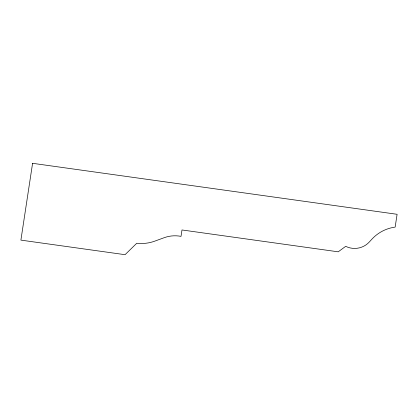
<?xml version="1.0" encoding="UTF-8"?>
<svg xmlns="http://www.w3.org/2000/svg" width="418" height="418" viewBox="0 0 418 418"><rect width="100%" height="100%" fill="white"/><g stroke="black" fill="none" stroke-linecap="round" stroke-linejoin="round"><path stroke-width="0.63" d="M32.578 163.313L20.9 240.12L125.05 254.687L136.759 243.25A38.54 37.803 -10.8 0 0 154.78 241.139L164.248 237.68A30.765 30.18 -10.8 0 1 181.015 236.369L181.992 229.968L338.214 251.819L345.696 246.327A19.677 19.306 -10.8 0 0 369.303 242.006L371.884 239.195A38.106 37.38 -10.8 0 1 395.156 227.099L397.1 214.298L32.578 163.313"/></g></svg>
